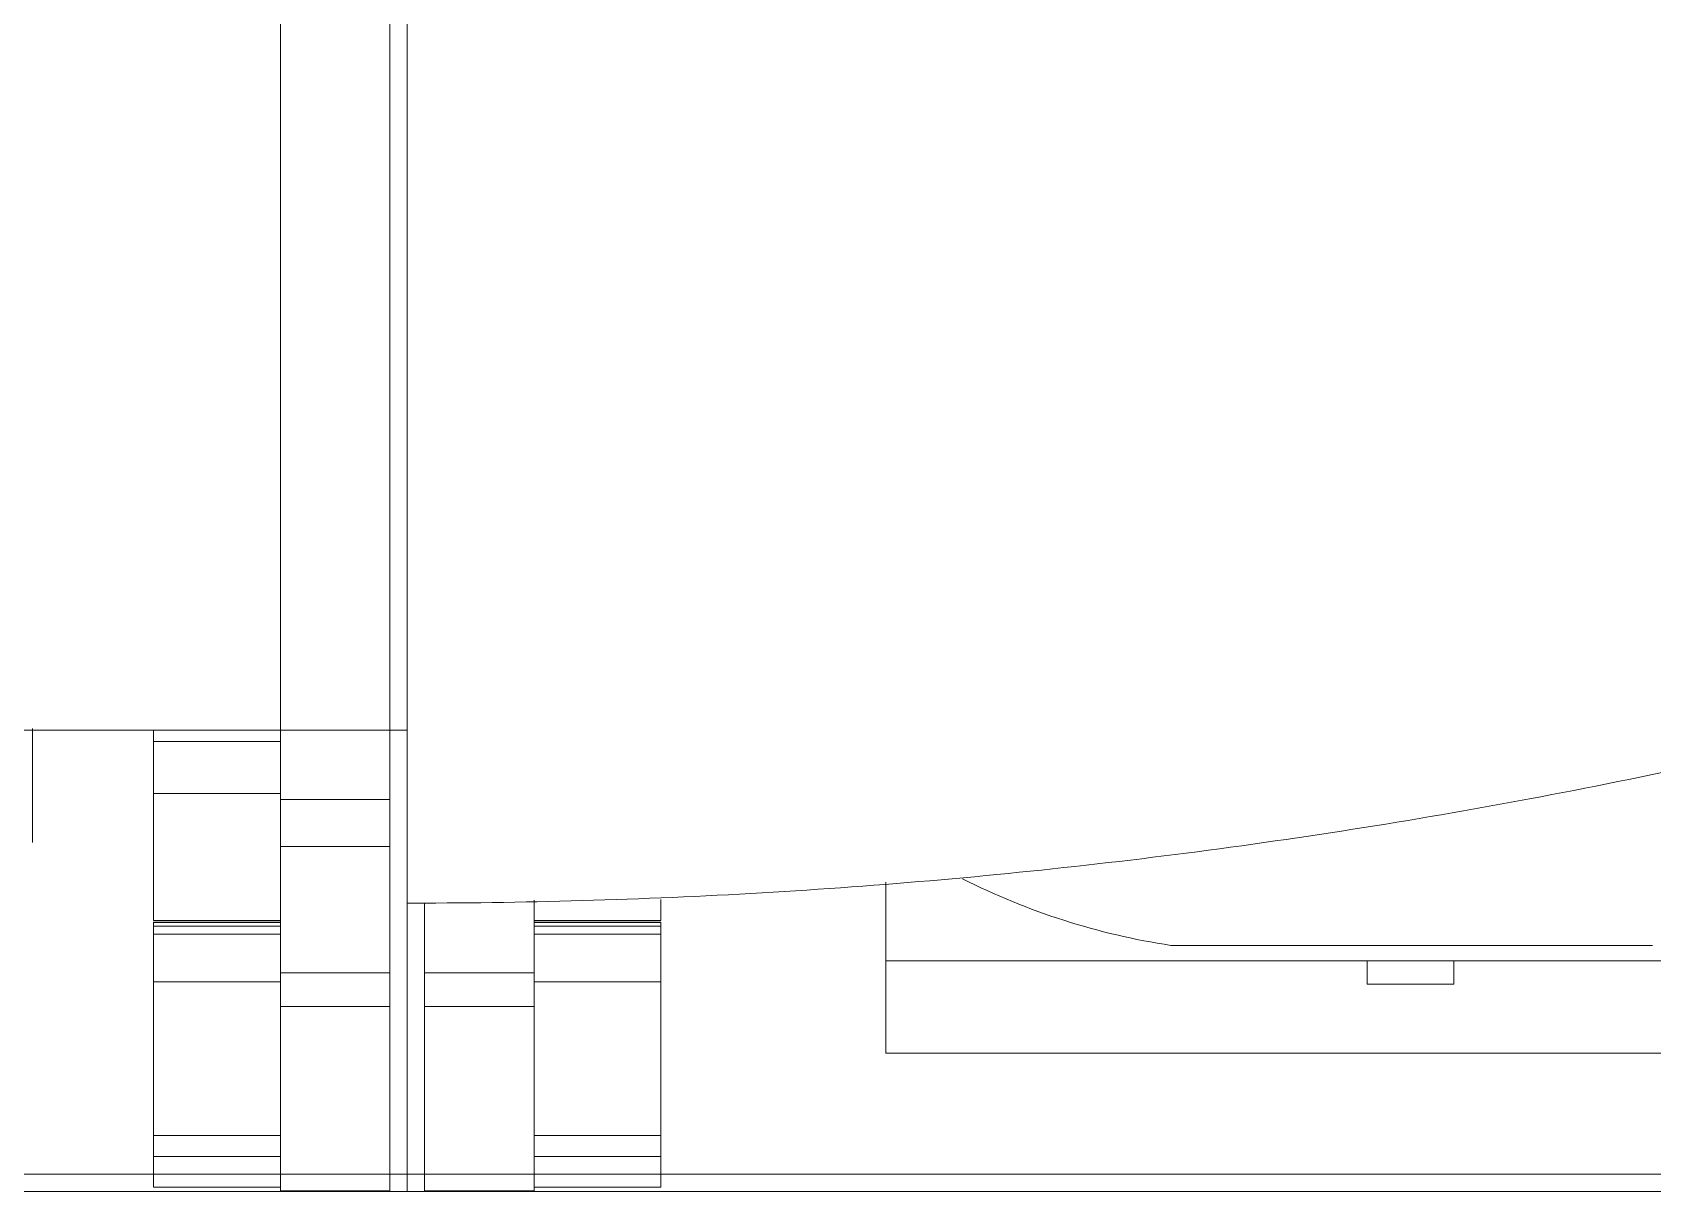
# Model space of a CAD drawing. Header units: millimetres. Extents: x 4137 to 6698, y 1400 to 3585.
# Drawn here: x 5209.35 to 5237.45, y 3225.78 to 3245.87 of the extents above; entities that cross this region are included whole.
import ezdxf

# ---------------------------------------------------------------- set-up
doc = ezdxf.new("R2010")
doc.units = ezdxf.units.MM
doc.layers.add('000-PI-Oprema', color=30, linetype='Continuous', lineweight=5)
doc.layers.add('004-PI-DIN Šina', color=3, linetype='Continuous')

msp = doc.modelspace()

# ---------------------------------------------------------------- linework, layer by layer
at = {"layer": '000-PI-Oprema', "color": 0, "linetype": 'ByBlock', "lineweight": 0}
for p, q in [((5213.648, 3293.528), (5213.648, 3229.573)), ((5215.548, 3293.528), (5215.548, 3229.573)), ((5206.048, 3233.778), (5215.848, 3233.778)), ((5211.448, 3233.578), (5211.448, 3233.778)), ((5213.648, 3232.577), (5213.648, 3233.778)), ((5215.548, 3232.577), (5215.548, 3233.778)), ((5215.848, 3233.698), (5215.848, 3225.778)), ((5211.448, 3232.68), (5211.448, 3233.578)), ((5211.448, 3233.578), (5213.648, 3233.578)), ((5211.448, 3230.479), (5211.448, 3232.68)), ((5211.448, 3232.68), (5213.648, 3232.68)), ((5213.648, 3231.76), (5213.648, 3232.577)), ((5213.648, 3232.577), (5215.548, 3232.577)), ((5215.548, 3231.76), (5215.548, 3232.577)), ((5213.648, 3231.76), (5215.548, 3231.76)), ((5224.148, 3229.778), (5224.148, 3231.143)), ((5218.048, 3230.827), (5218.048, 3229.573)), ((5220.248, 3230.479), (5220.248, 3230.844)), ((5216.149, 3230.779), (5215.848, 3230.779)), ((5215.848, 3230.697), (5215.848, 3225.778)), ((5216.148, 3230.766), (5216.148, 3229.573)), ((5211.448, 3230.479), (5213.648, 3230.479)), ((5211.448, 3230.443), (5211.448, 3230.45)), ((5213.648, 3230.45), (5211.448, 3230.45)), ((5211.448, 3230.378), (5211.448, 3230.443)), ((5211.448, 3230.443), (5213.648, 3230.443)), ((5211.448, 3230.378), (5211.448, 3230.241)), ((5211.448, 3230.378), (5213.648, 3230.378)), ((5218.048, 3230.479), (5220.248, 3230.479)), ((5220.248, 3230.45), (5218.048, 3230.45)), ((5220.248, 3230.443), (5218.048, 3230.443)), ((5220.248, 3230.378), (5218.048, 3230.378)), ((5220.248, 3230.443), (5220.248, 3230.45)), ((5220.248, 3230.378), (5220.248, 3230.443)), ((5220.248, 3230.378), (5220.248, 3230.241)), ((5211.448, 3230.241), (5211.448, 3229.416)), ((5211.448, 3230.241), (5213.648, 3230.241)), ((5220.248, 3230.241), (5218.048, 3230.241)), ((5220.248, 3230.241), (5220.248, 3229.416)), ((5229.092, 3230.046), (5237.447, 3230.046)), ((5224.148, 3228.178), (5224.148, 3229.778)), ((5224.148, 3229.778), (5242.348, 3229.778)), ((5232.498, 3229.778), (5232.498, 3229.374)), ((5233.998, 3229.778), (5233.998, 3229.374)), ((5211.448, 3229.416), (5211.448, 3226.751)), ((5211.448, 3229.416), (5213.648, 3229.416)), ((5213.648, 3228.987), (5213.648, 3229.573)), ((5213.648, 3229.573), (5215.548, 3229.573)), ((5215.548, 3228.987), (5215.548, 3229.573)), ((5216.148, 3228.987), (5216.148, 3229.573)), ((5218.048, 3229.573), (5216.148, 3229.573)), ((5218.048, 3228.987), (5218.048, 3229.573)), ((5220.248, 3229.416), (5218.048, 3229.416)), ((5220.248, 3229.416), (5220.248, 3226.751)), ((5232.498, 3229.374), (5233.998, 3229.374)), ((5213.648, 3228.987), (5215.548, 3228.987)), ((5218.048, 3228.987), (5216.148, 3228.987)), ((5224.148, 3228.178), (5242.348, 3228.178)), ((5211.448, 3226.751), (5211.448, 3226.385)), ((5211.448, 3226.751), (5213.648, 3226.751)), ((5220.248, 3226.751), (5218.048, 3226.751)), ((5220.248, 3226.751), (5220.248, 3226.385)), ((5211.448, 3226.385), (5211.448, 3225.854)), ((5211.448, 3226.385), (5213.648, 3226.385)), ((5213.648, 3226.385), (5213.648, 3225.854)), ((5218.048, 3226.385), (5218.048, 3225.854)), ((5220.248, 3226.385), (5218.048, 3226.385)), ((5220.248, 3226.385), (5220.248, 3225.854)), ((5211.448, 3225.778), (5180.188, 3225.778)), ((5211.448, 3225.854), (5211.448, 3225.854)), ((5211.448, 3225.854), (5213.648, 3225.854)), ((5211.448, 3225.854), (5213.648, 3225.854)), ((5213.648, 3225.79), (5215.548, 3225.79)), ((5213.648, 3225.79), (5215.548, 3225.79)), ((5215.848, 3225.778), (5214.248, 3225.778)), ((5246.248, 3225.778), (5214.988, 3225.778)), ((5217.789, 3225.778), (5215.848, 3225.778)), ((5216.148, 3225.79), (5218.048, 3225.79)), ((5218.048, 3225.79), (5216.148, 3225.79)), ((5218.048, 3225.854), (5220.248, 3225.854)), ((5220.248, 3225.854), (5218.048, 3225.854)), ((5220.248, 3225.854), (5220.248, 3225.854))]:
    msp.add_line(p, q, dxfattribs=at)
msp.add_ellipse((5230.914, 3241.782), major_axis=(11.977, 0), ratio=0.991445, start_param=4.241192, end_param=4.559632, dxfattribs=at)
for points, knots in [([(5215.848, 3246.627), (5215.848, 3245.119), (5215.848, 3241.869), (5215.848, 3237.586), (5215.848, 3234.811), (5215.848, 3233.778)], [0, 0, 0, 0, 0.352188, 0.75882, 1, 1, 1, 1]), ([(5215.848, 3246.627), (5215.848, 3245.119), (5215.848, 3241.869), (5215.848, 3236.586), (5215.848, 3232.811), (5215.848, 3230.779)], [0, 0, 0, 0, 0.285532, 0.615204, 1, 1, 1, 1]), ([(5209.348, 3233.806), (5209.348, 3233.764), (5209.348, 3233.181), (5209.348, 3232.515), (5209.348, 3231.829)], [0, 0, 0, 0, 0.072727, 1, 1, 1, 1]), ([(5216.149, 3230.779), (5218.236, 3230.785), (5220.317, 3230.852), (5224.463, 3231.109), (5226.528, 3231.299), (5230.645, 3231.799), (5232.696, 3232.109), (5236.783, 3232.852), (5238.819, 3233.284), (5240.848, 3233.778)], [0, 0, 0, 0, 0.25, 0.25, 0.5, 0.5, 0.75, 0.75, 1, 1, 1, 1]), ([(5213.648, 3226.385), (5213.648, 3226.619), (5213.648, 3227.297), (5213.648, 3228.317), (5213.648, 3228.987)], [0, 0, 0, 0, 0.445928, 1, 1, 1, 1]), ([(5218.048, 3226.385), (5218.048, 3226.619), (5218.048, 3227.297), (5218.048, 3228.317), (5218.048, 3228.987)], [0, 0, 0, 0, 0.445928, 1, 1, 1, 1])]:
    msp.add_open_spline(points, degree=3, knots=knots, dxfattribs=at)
for points in [[(5213.648, 3233.687), (5213.648, 3233.709), (5213.648, 3233.734), (5213.648, 3233.759)], [(5215.548, 3225.79), (5215.548, 3225.831), (5215.548, 3226.121), (5215.548, 3227.186), (5215.548, 3228.317), (5215.548, 3228.987)], [(5216.148, 3225.79), (5216.148, 3225.831), (5216.148, 3226.121), (5216.148, 3227.186), (5216.148, 3228.317), (5216.148, 3228.987)], [(5213.648, 3225.79), (5213.648, 3225.802), (5213.648, 3225.823), (5213.648, 3225.854)], [(5218.048, 3225.79), (5218.048, 3225.802), (5218.048, 3225.823), (5218.048, 3225.854)]]:
    msp.add_open_spline(points, degree=3, dxfattribs=at)
at = {"layer": '004-PI-DIN Šina', "color": 0, "linetype": 'ByBlock', "lineweight": 0}
for p, q in [((5579.048, 3226.078), (5096.448, 3226.078)), ((5579.048, 3225.778), (5096.448, 3225.778))]:
    msp.add_line(p, q, dxfattribs=at)

doc.saveas('drawing.dxf')
